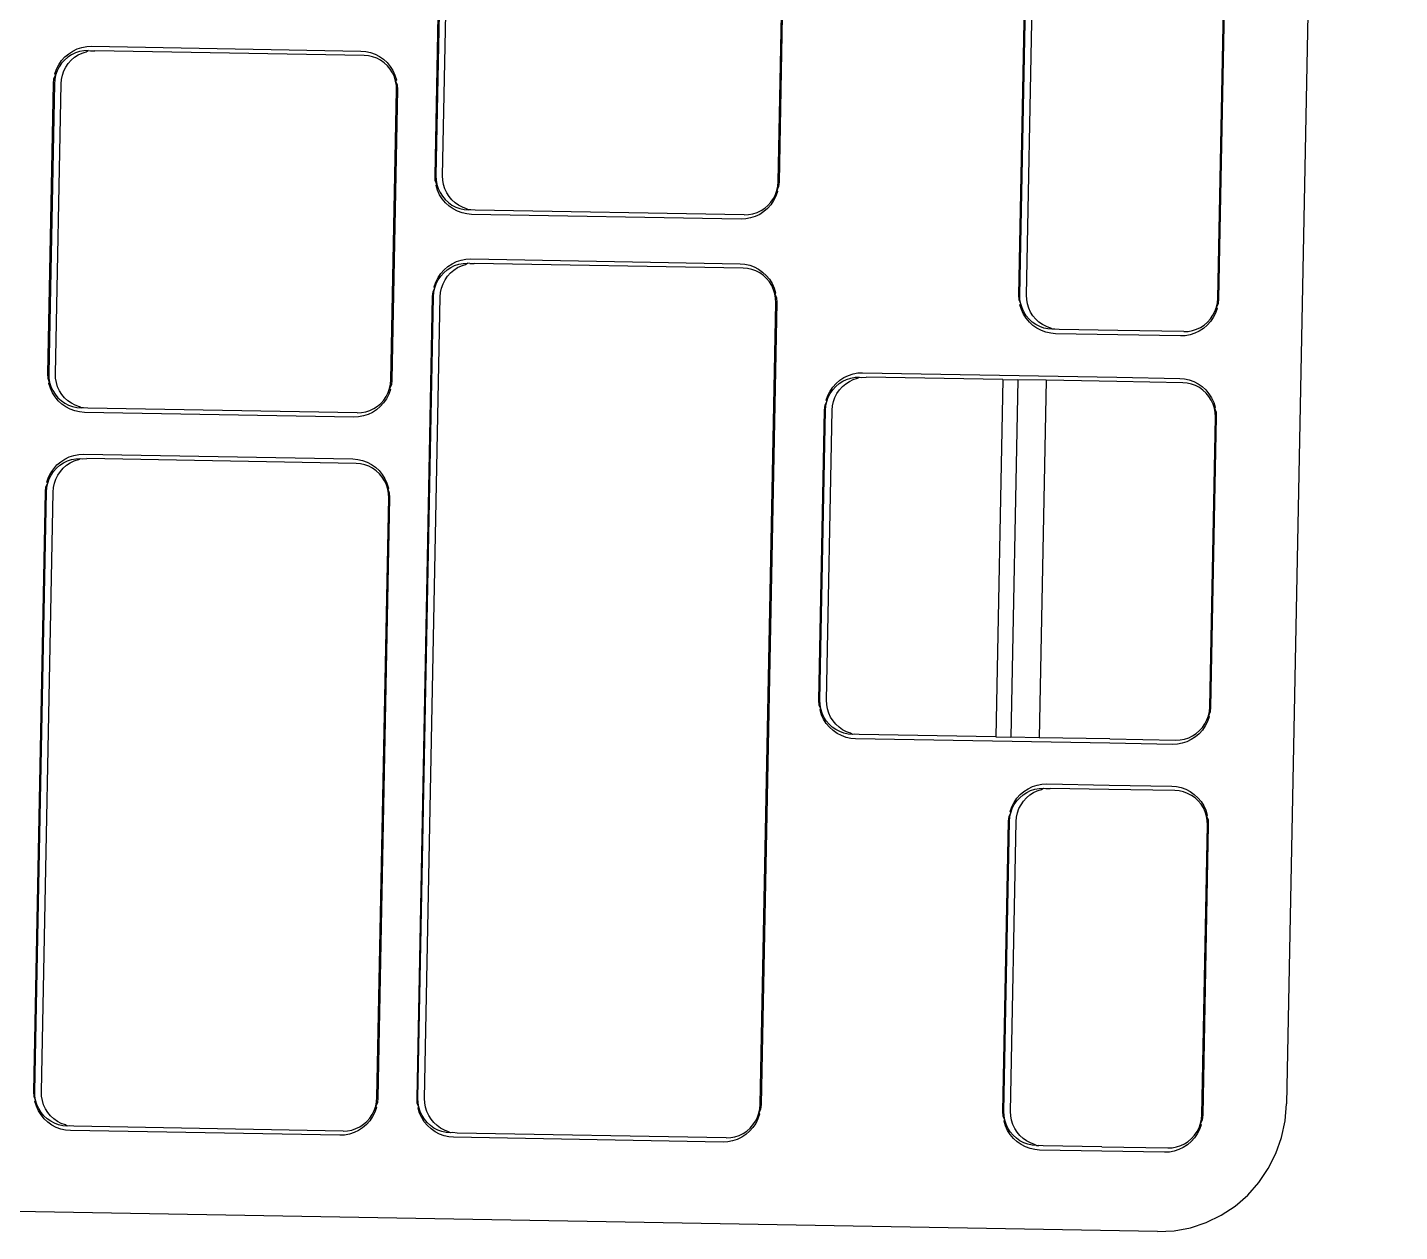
# Model space of a CAD drawing. Header units: millimetres. Extents: x 44692 to 174433, y -26273 to 14445.
# Drawn here: x 148825.9 to 148881.8, y -16583.1 to -16534.1 of the extents above; entities that cross this region are included whole.
import ezdxf

# ---------------------------------------------------------------- set-up
doc = ezdxf.new("R2010")
doc.units = ezdxf.units.MM
doc.header["$LTSCALE"] = 100
doc.layers.add('Muebles', color=112, linetype='Continuous')

msp = doc.modelspace()

# ---------------------------------------------------------------- linework, layer by layer
at = {"layer": 'Muebles'}
for p, q in [((148881.792, -16341.728), (148877.189, -16577.878)), ((148842.52, -16540.093), (148842.75, -16528.276)), ((148842.785, -16528.282), (148842.555, -16540.087)), ((148842.828, -16540.092), (148843.058, -16528.287)), ((148856.492, -16540.333), (148856.722, -16528.528)), ((148856.757, -16528.523), (148856.527, -16540.34)), ((148866.294, -16544.953), (148866.524, -16533.136)), ((148866.329, -16544.948), (148866.559, -16533.143)), ((148866.602, -16544.953), (148866.832, -16533.147)), ((148874.389, -16545.09), (148874.619, -16533.285)), ((148874.654, -16533.279), (148874.424, -16545.097)), ((148827.453, -16535.255), (148827.605, -16535.124)), ((148827.719, -16535.167), (148827.57, -16535.265)), ((148827.605, -16535.124), (148827.773, -16535.015)), ((148827.879, -16535.091), (148827.719, -16535.167)), ((148827.773, -16535.015), (148827.953, -16534.928)), ((148827.843, -16535.269), (148827.992, -16535.172)), ((148828.047, -16535.036), (148827.879, -16535.091)), ((148827.953, -16534.928), (148828.143, -16534.866)), ((148827.992, -16535.172), (148828.152, -16535.095)), ((148828.221, -16535.004), (148828.047, -16535.036)), ((148828.143, -16534.866), (148828.339, -16534.83)), ((148828.152, -16535.095), (148828.32, -16535.041)), ((148828.398, -16534.995), (148828.221, -16535.004)), ((148828.32, -16535.041), (148828.398, -16534.995)), ((148828.339, -16534.83), (148828.533, -16534.821)), ((148828.398, -16534.995), (148828.495, -16535.009)), ((148828.495, -16535.009), (148828.671, -16535)), ((148828.533, -16534.821), (148839.504, -16535.015)), ((148839.632, -16535.193), (148828.671, -16535)), ((148839.504, -16535.015), (148839.697, -16535.031)), ((148839.697, -16535.031), (148839.891, -16535.074)), ((148839.891, -16535.074), (148840.079, -16535.142)), ((148840.079, -16535.142), (148840.256, -16535.235)), ((148827.112, -16535.752), (148827.204, -16535.572)), ((148827.214, -16535.661), (148827.133, -16535.821)), ((148827.204, -16535.572), (148827.318, -16535.405)), ((148827.315, -16535.514), (148827.214, -16535.661)), ((148827.435, -16535.381), (148827.315, -16535.514)), ((148827.318, -16535.405), (148827.453, -16535.255)), ((148827.406, -16535.826), (148827.487, -16535.666)), ((148827.57, -16535.265), (148827.435, -16535.381)), ((148827.487, -16535.666), (148827.588, -16535.518)), ((148827.588, -16535.518), (148827.708, -16535.385)), ((148827.708, -16535.385), (148827.843, -16535.269)), ((148839.808, -16535.208), (148839.632, -16535.193)), ((148839.981, -16535.246), (148839.808, -16535.208)), ((148840.147, -16535.307), (148839.981, -16535.246)), ((148840.304, -16535.389), (148840.147, -16535.307)), ((148840.256, -16535.235), (148840.419, -16535.35)), ((148840.449, -16535.492), (148840.304, -16535.389)), ((148840.419, -16535.35), (148840.566, -16535.486)), ((148840.58, -16535.613), (148840.449, -16535.492)), ((148840.566, -16535.486), (148840.695, -16535.641)), ((148840.694, -16535.75), (148840.58, -16535.613)), ((148840.695, -16535.641), (148840.802, -16535.812)), ((148826.985, -16536.338), (148827.001, -16536.142)), ((148827.001, -16536.142), (148827.073, -16535.99)), ((148827.035, -16536.166), (148827.02, -16536.345)), ((148827.073, -16535.99), (148827.035, -16536.166)), ((148827.044, -16535.943), (148827.112, -16535.752)), ((148827.073, -16535.99), (148827.044, -16535.943)), ((148827.133, -16535.821), (148827.073, -16535.99)), ((148827.293, -16536.349), (148827.308, -16536.17)), ((148827.308, -16536.17), (148827.346, -16535.995)), ((148827.346, -16535.995), (148827.406, -16535.826)), ((148840.789, -16535.901), (148840.694, -16535.75)), ((148840.864, -16536.063), (148840.789, -16535.901)), ((148840.802, -16535.812), (148840.887, -16535.995)), ((148840.917, -16536.234), (148840.864, -16536.063)), ((148840.887, -16535.995), (148840.948, -16536.188)), ((148840.948, -16536.188), (148840.917, -16536.234)), ((148840.948, -16536.411), (148840.917, -16536.234)), ((148840.917, -16536.234), (148840.983, -16536.388)), ((148826.754, -16548.155), (148826.985, -16536.338)), ((148827.02, -16536.345), (148826.79, -16548.15)), ((148827.063, -16548.155), (148827.293, -16536.349)), ((148840.726, -16548.396), (148840.957, -16536.591)), ((148840.992, -16536.585), (148840.761, -16548.402)), ((148840.957, -16536.591), (148840.948, -16536.411)), ((148840.983, -16536.388), (148840.992, -16536.585)), ((148842.529, -16540.29), (148842.52, -16540.093)), ((148842.555, -16540.087), (148842.563, -16540.267)), ((148842.836, -16540.272), (148842.828, -16540.092)), ((148842.594, -16540.444), (148842.529, -16540.29)), ((148842.563, -16540.267), (148842.594, -16540.444)), ((148842.564, -16540.489), (148842.594, -16540.444)), ((148842.625, -16540.683), (148842.564, -16540.489)), ((148842.594, -16540.444), (148842.648, -16540.615)), ((148842.709, -16540.866), (148842.625, -16540.683)), ((148842.648, -16540.615), (148842.723, -16540.777)), ((148842.867, -16540.448), (148842.836, -16540.272)), ((148842.921, -16540.62), (148842.867, -16540.448)), ((148842.996, -16540.782), (148842.921, -16540.62)), ((148856.379, -16540.857), (148856.439, -16540.688)), ((148856.468, -16540.735), (148856.4, -16540.926)), ((148856.439, -16540.688), (148856.477, -16540.512)), ((148856.511, -16540.536), (148856.439, -16540.688)), ((148856.439, -16540.688), (148856.468, -16540.735)), ((148856.477, -16540.512), (148856.492, -16540.333)), ((148856.527, -16540.34), (148856.511, -16540.536)), ((148842.817, -16541.037), (148842.709, -16540.866)), ((148842.723, -16540.777), (148842.818, -16540.928)), ((148842.946, -16541.192), (148842.817, -16541.037)), ((148842.818, -16540.928), (148842.932, -16541.065)), ((148842.932, -16541.065), (148843.063, -16541.186)), ((148843.093, -16541.328), (148842.946, -16541.192)), ((148843.091, -16540.933), (148842.996, -16540.782)), ((148843.063, -16541.186), (148843.208, -16541.289)), ((148843.205, -16541.07), (148843.091, -16540.933)), ((148843.336, -16541.191), (148843.205, -16541.07)), ((148843.208, -16541.289), (148843.365, -16541.371)), ((148843.481, -16541.293), (148843.336, -16541.191)), ((148843.638, -16541.376), (148843.481, -16541.293)), ((148855.942, -16541.413), (148856.077, -16541.297)), ((148856.194, -16541.273), (148856.059, -16541.423)), ((148856.077, -16541.297), (148856.197, -16541.164)), ((148856.308, -16541.106), (148856.194, -16541.273)), ((148856.197, -16541.164), (148856.298, -16541.017)), ((148856.298, -16541.017), (148856.379, -16540.857)), ((148856.4, -16540.926), (148856.308, -16541.106)), ((148843.256, -16541.443), (148843.093, -16541.328)), ((148843.433, -16541.536), (148843.256, -16541.443)), ((148843.365, -16541.371), (148843.531, -16541.432)), ((148843.621, -16541.604), (148843.433, -16541.536)), ((148843.531, -16541.432), (148843.704, -16541.47)), ((148843.815, -16541.647), (148843.621, -16541.604)), ((148843.804, -16541.436), (148843.638, -16541.376)), ((148843.704, -16541.47), (148843.88, -16541.484)), ((148843.88, -16541.484), (148843.804, -16541.436)), ((148844.008, -16541.663), (148843.815, -16541.647)), ((148843.977, -16541.474), (148843.88, -16541.484)), ((148844.153, -16541.489), (148843.977, -16541.474)), ((148854.979, -16541.857), (148844.008, -16541.663)), ((148855.114, -16541.683), (148844.153, -16541.489)), ((148855.173, -16541.847), (148854.979, -16541.857)), ((148855.114, -16541.683), (148855.29, -16541.674)), ((148855.369, -16541.811), (148855.173, -16541.847)), ((148855.29, -16541.674), (148855.464, -16541.642)), ((148855.558, -16541.75), (148855.369, -16541.811)), ((148855.464, -16541.642), (148855.633, -16541.587)), ((148855.739, -16541.663), (148855.558, -16541.75)), ((148855.633, -16541.587), (148855.793, -16541.511)), ((148855.907, -16541.554), (148855.739, -16541.663)), ((148855.793, -16541.511), (148855.942, -16541.413)), ((148856.059, -16541.423), (148855.907, -16541.554)), ((148843.393, -16543.588), (148843.583, -16543.526)), ((148843.583, -16543.526), (148843.779, -16543.49)), ((148843.779, -16543.49), (148843.972, -16543.48)), ((148843.972, -16543.48), (148854.944, -16543.673)), ((148842.643, -16544.238), (148842.757, -16544.07)), ((148842.755, -16544.178), (148842.874, -16544.044)), ((148842.757, -16544.07), (148842.892, -16543.919)), ((148842.874, -16544.044), (148843.009, -16543.926)), ((148842.892, -16543.919), (148843.044, -16543.786)), ((148843.009, -16543.926), (148843.158, -16543.828)), ((148843.028, -16544.183), (148843.147, -16544.048)), ((148843.044, -16543.786), (148843.212, -16543.676)), ((148843.147, -16544.048), (148843.283, -16543.931)), ((148843.158, -16543.828), (148843.319, -16543.751)), ((148843.212, -16543.676), (148843.393, -16543.588)), ((148843.283, -16543.931), (148843.431, -16543.833)), ((148843.319, -16543.751), (148843.487, -16543.695)), ((148843.431, -16543.833), (148843.592, -16543.755)), ((148843.487, -16543.695), (148843.661, -16543.663)), ((148843.592, -16543.755), (148843.76, -16543.7)), ((148843.661, -16543.663), (148843.838, -16543.654)), ((148843.76, -16543.7), (148843.838, -16543.654)), ((148843.934, -16543.668), (148843.838, -16543.654)), ((148843.934, -16543.668), (148844.111, -16543.659)), ((148855.071, -16543.852), (148844.111, -16543.659)), ((148854.944, -16543.673), (148855.137, -16543.69)), ((148855.248, -16543.867), (148855.071, -16543.852)), ((148855.137, -16543.69), (148855.332, -16543.733)), ((148855.42, -16543.906), (148855.248, -16543.867)), ((148855.332, -16543.733), (148855.519, -16543.802)), ((148855.587, -16543.967), (148855.42, -16543.906)), ((148855.519, -16543.802), (148855.696, -16543.896)), ((148855.744, -16544.05), (148855.587, -16543.967)), ((148855.696, -16543.896), (148855.859, -16544.012)), ((148855.889, -16544.153), (148855.744, -16544.05)), ((148855.859, -16544.012), (148856.007, -16544.15)), ((148842.441, -16544.813), (148842.512, -16544.659)), ((148842.474, -16544.836), (148842.512, -16544.659)), ((148842.484, -16544.613), (148842.552, -16544.42)), ((148842.512, -16544.659), (148842.484, -16544.613)), ((148842.512, -16544.659), (148842.572, -16544.488)), ((148842.552, -16544.42), (148842.643, -16544.238)), ((148842.572, -16544.488), (148842.654, -16544.327)), ((148842.654, -16544.327), (148842.755, -16544.178)), ((148842.747, -16544.841), (148842.785, -16544.664)), ((148842.785, -16544.664), (148842.845, -16544.493)), ((148842.845, -16544.493), (148842.927, -16544.332)), ((148842.927, -16544.332), (148843.028, -16544.183)), ((148856.019, -16544.275), (148855.889, -16544.153)), ((148856.007, -16544.15), (148856.135, -16544.306)), ((148856.133, -16544.414), (148856.019, -16544.275)), ((148856.228, -16544.566), (148856.133, -16544.414)), ((148856.135, -16544.306), (148856.242, -16544.478)), ((148856.303, -16544.731), (148856.228, -16544.566)), ((148856.242, -16544.478), (148856.327, -16544.663)), ((148856.327, -16544.663), (148856.387, -16544.858)), ((148841.788, -16577.66), (148842.424, -16545.011)), ((148841.823, -16577.655), (148842.459, -16545.017)), ((148842.096, -16577.659), (148842.732, -16545.022)), ((148842.424, -16545.011), (148842.441, -16544.813)), ((148842.459, -16545.017), (148842.474, -16544.836)), ((148842.732, -16545.022), (148842.747, -16544.841)), ((148856.357, -16544.903), (148856.303, -16544.731)), ((148856.387, -16544.858), (148856.357, -16544.903)), ((148856.388, -16545.082), (148856.357, -16544.903)), ((148856.357, -16544.903), (148856.422, -16545.059)), ((148856.396, -16545.263), (148856.388, -16545.082)), ((148856.422, -16545.059), (148856.431, -16545.258)), ((148866.303, -16545.15), (148866.294, -16544.953)), ((148866.368, -16545.304), (148866.303, -16545.15)), ((148866.337, -16545.127), (148866.329, -16544.948)), ((148866.368, -16545.304), (148866.337, -16545.127)), ((148866.61, -16545.132), (148866.602, -16544.953)), ((148866.641, -16545.309), (148866.61, -16545.132)), ((148874.374, -16545.269), (148874.389, -16545.09)), ((148874.424, -16545.097), (148874.407, -16545.293)), ((148855.76, -16577.9), (148856.396, -16545.263)), ((148856.431, -16545.258), (148855.795, -16577.907)), ((148866.338, -16545.35), (148866.368, -16545.304)), ((148866.398, -16545.543), (148866.338, -16545.35)), ((148866.422, -16545.475), (148866.368, -16545.304)), ((148866.483, -16545.727), (148866.398, -16545.543)), ((148866.497, -16545.638), (148866.422, -16545.475)), ((148866.591, -16545.897), (148866.483, -16545.727)), ((148866.592, -16545.789), (148866.497, -16545.638)), ((148866.706, -16545.926), (148866.592, -16545.789)), ((148866.695, -16545.48), (148866.641, -16545.309)), ((148866.77, -16545.643), (148866.695, -16545.48)), ((148866.865, -16545.794), (148866.77, -16545.643)), ((148866.979, -16545.931), (148866.865, -16545.794)), ((148874.093, -16545.921), (148874.194, -16545.774)), ((148874.194, -16545.774), (148874.276, -16545.614)), ((148874.296, -16545.683), (148874.205, -16545.863)), ((148874.276, -16545.614), (148874.336, -16545.445)), ((148874.364, -16545.492), (148874.296, -16545.683)), ((148874.336, -16545.445), (148874.374, -16545.269)), ((148874.407, -16545.293), (148874.336, -16545.445)), ((148874.336, -16545.445), (148874.364, -16545.492)), ((148866.719, -16546.052), (148866.591, -16545.897)), ((148866.837, -16546.047), (148866.706, -16545.926)), ((148866.867, -16546.188), (148866.719, -16546.052)), ((148866.982, -16546.149), (148866.837, -16546.047)), ((148867.03, -16546.304), (148866.867, -16546.188)), ((148867.11, -16546.052), (148866.979, -16545.931)), ((148867.139, -16546.231), (148866.982, -16546.149)), ((148867.207, -16546.396), (148867.03, -16546.304)), ((148867.255, -16546.154), (148867.11, -16546.052)), ((148867.305, -16546.292), (148867.139, -16546.231)), ((148867.412, -16546.236), (148867.255, -16546.154)), ((148867.478, -16546.33), (148867.305, -16546.292)), ((148867.578, -16546.297), (148867.412, -16546.236)), ((148867.654, -16546.345), (148867.478, -16546.33)), ((148867.654, -16546.345), (148867.578, -16546.297)), ((148867.751, -16546.335), (148867.654, -16546.345)), ((148867.927, -16546.35), (148867.751, -16546.335)), ((148870.323, -16546.392), (148867.927, -16546.35)), ((148873.361, -16546.399), (148873.53, -16546.344)), ((148873.53, -16546.344), (148873.69, -16546.267)), ((148873.803, -16546.311), (148873.636, -16546.42)), ((148873.69, -16546.267), (148873.839, -16546.17)), ((148873.956, -16546.18), (148873.803, -16546.311)), ((148873.839, -16546.17), (148873.974, -16546.054)), ((148874.09, -16546.03), (148873.956, -16546.18)), ((148873.974, -16546.054), (148874.093, -16545.921)), ((148874.205, -16545.863), (148874.09, -16546.03)), ((148867.394, -16546.465), (148867.207, -16546.396)), ((148867.589, -16546.508), (148867.394, -16546.465)), ((148867.781, -16546.524), (148867.589, -16546.508)), ((148870.32, -16546.569), (148867.781, -16546.524)), ((148872.876, -16546.614), (148870.32, -16546.569)), ((148873.01, -16546.439), (148870.323, -16546.392)), ((148873.069, -16546.604), (148872.876, -16546.614)), ((148873.01, -16546.439), (148873.187, -16546.431)), ((148873.265, -16546.568), (148873.069, -16546.604)), ((148873.187, -16546.431), (148873.361, -16546.399)), ((148873.455, -16546.507), (148873.265, -16546.568)), ((148873.636, -16546.42), (148873.455, -16546.507)), ((148826.763, -16548.352), (148826.754, -16548.155)), ((148826.829, -16548.506), (148826.763, -16548.352)), ((148826.79, -16548.15), (148826.798, -16548.329)), ((148826.798, -16548.329), (148826.829, -16548.506)), ((148826.798, -16548.552), (148826.829, -16548.506)), ((148826.859, -16548.745), (148826.798, -16548.552)), ((148826.829, -16548.506), (148826.882, -16548.677)), ((148827.071, -16548.334), (148827.063, -16548.155)), ((148827.102, -16548.511), (148827.071, -16548.334)), ((148827.155, -16548.682), (148827.102, -16548.511)), ((148840.673, -16548.751), (148840.711, -16548.575)), ((148840.711, -16548.575), (148840.726, -16548.396)), ((148840.761, -16548.402), (148840.745, -16548.599)), ((148858.717, -16548.697), (148858.852, -16548.547)), ((148858.833, -16548.673), (148858.969, -16548.557)), ((148858.852, -16548.547), (148859.004, -16548.416)), ((148858.969, -16548.557), (148859.118, -16548.459)), ((148859.004, -16548.416), (148859.172, -16548.306)), ((148859.106, -16548.677), (148859.242, -16548.561)), ((148859.118, -16548.459), (148859.278, -16548.383)), ((148859.172, -16548.306), (148859.352, -16548.22)), ((148859.242, -16548.561), (148859.391, -16548.464)), ((148859.278, -16548.383), (148859.446, -16548.328)), ((148859.352, -16548.22), (148859.542, -16548.158)), ((148859.391, -16548.464), (148859.551, -16548.387)), ((148859.446, -16548.328), (148859.62, -16548.296)), ((148859.542, -16548.158), (148859.738, -16548.122)), ((148859.551, -16548.387), (148859.719, -16548.333)), ((148859.62, -16548.296), (148859.797, -16548.287)), ((148859.719, -16548.333), (148859.797, -16548.287)), ((148859.738, -16548.122), (148859.931, -16548.113)), ((148859.797, -16548.287), (148859.893, -16548.301)), ((148859.893, -16548.301), (148860.07, -16548.292)), ((148859.931, -16548.113), (148870.286, -16548.296)), ((148865.638, -16548.39), (148860.07, -16548.292)), ((148865.638, -16548.39), (148865.355, -16562.942)), ((148865.638, -16548.39), (148866.247, -16548.401)), ((148866.247, -16548.401), (148865.963, -16562.953)), ((148867.402, -16548.421), (148866.247, -16548.401)), ((148867.402, -16548.421), (148867.118, -16562.973)), ((148870.283, -16548.472), (148867.402, -16548.421)), ((148872.97, -16548.52), (148870.283, -16548.472)), ((148870.286, -16548.296), (148872.842, -16548.341)), ((148872.842, -16548.341), (148873.035, -16548.357)), ((148873.146, -16548.534), (148872.97, -16548.52)), ((148873.035, -16548.357), (148873.23, -16548.4)), ((148873.319, -16548.573), (148873.146, -16548.534)), ((148873.23, -16548.4), (148873.417, -16548.468)), ((148873.485, -16548.633), (148873.319, -16548.573)), ((148873.417, -16548.468), (148873.594, -16548.561)), ((148873.594, -16548.561), (148873.757, -16548.676)), ((148826.944, -16548.929), (148826.859, -16548.745)), ((148826.882, -16548.677), (148826.957, -16548.84)), ((148827.051, -16549.1), (148826.944, -16548.929)), ((148826.957, -16548.84), (148827.053, -16548.991)), ((148827.18, -16549.254), (148827.051, -16549.1)), ((148827.053, -16548.991), (148827.167, -16549.128)), ((148827.23, -16548.845), (148827.155, -16548.682)), ((148827.167, -16549.128), (148827.297, -16549.249)), ((148827.326, -16548.996), (148827.23, -16548.845)), ((148827.44, -16549.133), (148827.326, -16548.996)), ((148827.57, -16549.254), (148827.44, -16549.133)), ((148840.431, -16549.227), (148840.532, -16549.079)), ((148840.532, -16549.079), (148840.613, -16548.92)), ((148840.634, -16548.988), (148840.542, -16549.169)), ((148840.613, -16548.92), (148840.673, -16548.751)), ((148840.702, -16548.797), (148840.634, -16548.988)), ((148840.745, -16548.599), (148840.673, -16548.751)), ((148840.673, -16548.751), (148840.702, -16548.797)), ((148858.443, -16549.235), (148858.511, -16549.044)), ((148858.472, -16549.282), (148858.532, -16549.113)), ((148858.511, -16549.044), (148858.603, -16548.864)), ((148858.532, -16549.113), (148858.613, -16548.953)), ((148858.603, -16548.864), (148858.717, -16548.697)), ((148858.613, -16548.953), (148858.714, -16548.806)), ((148858.714, -16548.806), (148858.833, -16548.673)), ((148858.745, -16549.287), (148858.805, -16549.118)), ((148858.805, -16549.118), (148858.886, -16548.958)), ((148858.886, -16548.958), (148858.987, -16548.81)), ((148858.987, -16548.81), (148859.106, -16548.677)), ((148873.642, -16548.716), (148873.485, -16548.633)), ((148873.787, -16548.818), (148873.642, -16548.716)), ((148873.757, -16548.676), (148873.905, -16548.813)), ((148873.918, -16548.939), (148873.787, -16548.818)), ((148873.905, -16548.813), (148874.033, -16548.967)), ((148874.032, -16549.076), (148873.918, -16548.939)), ((148874.127, -16549.227), (148874.032, -16549.076)), ((148874.033, -16548.967), (148874.141, -16549.138)), ((148874.141, -16549.138), (148874.226, -16549.321)), ((148827.327, -16549.39), (148827.18, -16549.254)), ((148827.297, -16549.249), (148827.442, -16549.351)), ((148827.491, -16549.506), (148827.327, -16549.39)), ((148827.442, -16549.351), (148827.599, -16549.433)), ((148827.668, -16549.599), (148827.491, -16549.506)), ((148827.715, -16549.356), (148827.57, -16549.254)), ((148827.599, -16549.433), (148827.766, -16549.494)), ((148827.855, -16549.667), (148827.668, -16549.599)), ((148827.872, -16549.438), (148827.715, -16549.356)), ((148827.766, -16549.494), (148827.938, -16549.532)), ((148828.049, -16549.71), (148827.855, -16549.667)), ((148828.039, -16549.499), (148827.872, -16549.438)), ((148827.938, -16549.532), (148828.115, -16549.547)), ((148828.115, -16549.547), (148828.039, -16549.499)), ((148828.211, -16549.537), (148828.115, -16549.547)), ((148828.388, -16549.552), (148828.211, -16549.537)), ((148839.348, -16549.745), (148828.388, -16549.552)), ((148839.525, -16549.737), (148839.699, -16549.705)), ((148839.699, -16549.705), (148839.867, -16549.65)), ((148839.867, -16549.65), (148840.027, -16549.573)), ((148840.141, -16549.617), (148839.973, -16549.726)), ((148840.027, -16549.573), (148840.176, -16549.476)), ((148840.293, -16549.486), (148840.141, -16549.617)), ((148840.176, -16549.476), (148840.312, -16549.36)), ((148840.428, -16549.336), (148840.293, -16549.486)), ((148840.312, -16549.36), (148840.431, -16549.227)), ((148840.542, -16549.169), (148840.428, -16549.336)), ((148858.153, -16561.447), (148858.384, -16549.63)), ((148858.189, -16561.442), (148858.419, -16549.637)), ((148858.384, -16549.63), (148858.4, -16549.434)), ((148858.4, -16549.434), (148858.472, -16549.282)), ((148858.419, -16549.637), (148858.434, -16549.458)), ((148858.434, -16549.458), (148858.472, -16549.282)), ((148858.472, -16549.282), (148858.443, -16549.235)), ((148858.462, -16561.447), (148858.692, -16549.641)), ((148858.692, -16549.641), (148858.707, -16549.462)), ((148858.707, -16549.462), (148858.745, -16549.287)), ((148874.202, -16549.389), (148874.127, -16549.227)), ((148874.256, -16549.56), (148874.202, -16549.389)), ((148874.226, -16549.321), (148874.286, -16549.515)), ((148874.286, -16549.515), (148874.256, -16549.56)), ((148874.287, -16549.737), (148874.256, -16549.56)), ((148874.256, -16549.56), (148874.321, -16549.714)), ((148828.242, -16549.726), (148828.049, -16549.71)), ((148839.214, -16549.92), (148828.242, -16549.726)), ((148839.407, -16549.91), (148839.214, -16549.92)), ((148839.348, -16549.745), (148839.525, -16549.737)), ((148839.603, -16549.874), (148839.407, -16549.91)), ((148839.793, -16549.812), (148839.603, -16549.874)), ((148839.973, -16549.726), (148839.793, -16549.812)), ((148874.065, -16561.722), (148874.295, -16549.917)), ((148874.33, -16549.911), (148874.1, -16561.729)), ((148874.295, -16549.917), (148874.287, -16549.737)), ((148874.321, -16549.714), (148874.33, -16549.911)), ((148826.994, -16552.02), (148827.128, -16551.869)), ((148827.111, -16551.994), (148827.246, -16551.876)), ((148827.128, -16551.869), (148827.281, -16551.736)), ((148827.246, -16551.876), (148827.395, -16551.778)), ((148827.281, -16551.736), (148827.449, -16551.626)), ((148827.384, -16551.998), (148827.519, -16551.881)), ((148827.395, -16551.778), (148827.555, -16551.701)), ((148827.449, -16551.626), (148827.629, -16551.538)), ((148827.519, -16551.881), (148827.668, -16551.783)), ((148827.555, -16551.701), (148827.724, -16551.645)), ((148827.629, -16551.538), (148827.819, -16551.476)), ((148827.668, -16551.783), (148827.828, -16551.705)), ((148827.724, -16551.645), (148827.898, -16551.613)), ((148827.819, -16551.476), (148828.015, -16551.44)), ((148827.828, -16551.705), (148827.997, -16551.65)), ((148827.898, -16551.613), (148828.074, -16551.604)), ((148827.997, -16551.65), (148828.074, -16551.604)), ((148828.015, -16551.44), (148828.209, -16551.43)), ((148828.074, -16551.604), (148828.171, -16551.618)), ((148828.171, -16551.618), (148828.347, -16551.609)), ((148828.209, -16551.43), (148839.18, -16551.624)), ((148839.308, -16551.802), (148828.347, -16551.609)), ((148839.18, -16551.624), (148839.373, -16551.64)), ((148839.484, -16551.817), (148839.308, -16551.802)), ((148839.373, -16551.64), (148839.568, -16551.683)), ((148839.657, -16551.856), (148839.484, -16551.817)), ((148839.568, -16551.683), (148839.755, -16551.752)), ((148839.823, -16551.917), (148839.657, -16551.856)), ((148839.755, -16551.752), (148839.932, -16551.846)), ((148839.98, -16552), (148839.823, -16551.917)), ((148839.932, -16551.846), (148840.096, -16551.962)), ((148826.72, -16552.563), (148826.788, -16552.37)), ((148826.749, -16552.609), (148826.809, -16552.438)), ((148826.788, -16552.37), (148826.88, -16552.188)), ((148826.809, -16552.438), (148826.89, -16552.277)), ((148826.88, -16552.188), (148826.994, -16552.02)), ((148826.89, -16552.277), (148826.991, -16552.128)), ((148826.991, -16552.128), (148827.111, -16551.994)), ((148827.022, -16552.614), (148827.082, -16552.443)), ((148827.082, -16552.443), (148827.163, -16552.282)), ((148827.163, -16552.282), (148827.265, -16552.133)), ((148827.265, -16552.133), (148827.384, -16551.998)), ((148840.125, -16552.104), (148839.98, -16552)), ((148840.096, -16551.962), (148840.243, -16552.1)), ((148840.256, -16552.225), (148840.125, -16552.104)), ((148840.243, -16552.1), (148840.372, -16552.256)), ((148840.37, -16552.364), (148840.256, -16552.225)), ((148840.465, -16552.516), (148840.37, -16552.364)), ((148840.372, -16552.256), (148840.479, -16552.428)), ((148840.479, -16552.428), (148840.564, -16552.613)), ((148826.185, -16577.384), (148826.661, -16552.961)), ((148826.22, -16577.379), (148826.696, -16552.967)), ((148826.493, -16577.384), (148826.969, -16552.972)), ((148826.661, -16552.961), (148826.677, -16552.763)), ((148826.677, -16552.763), (148826.749, -16552.609)), ((148826.696, -16552.967), (148826.711, -16552.786)), ((148826.711, -16552.786), (148826.749, -16552.609)), ((148826.749, -16552.609), (148826.72, -16552.563)), ((148826.969, -16552.972), (148826.984, -16552.791)), ((148826.984, -16552.791), (148827.022, -16552.614)), ((148840.54, -16552.681), (148840.465, -16552.516)), ((148840.593, -16552.853), (148840.54, -16552.681)), ((148840.564, -16552.613), (148840.624, -16552.808)), ((148840.624, -16552.808), (148840.593, -16552.853)), ((148840.624, -16553.032), (148840.593, -16552.853)), ((148840.593, -16552.853), (148840.659, -16553.009)), ((148840.633, -16553.213), (148840.624, -16553.032)), ((148840.659, -16553.009), (148840.668, -16553.208)), ((148840.157, -16577.625), (148840.633, -16553.213)), ((148840.668, -16553.208), (148840.192, -16577.632)), ((148858.162, -16561.644), (148858.153, -16561.447)), ((148858.228, -16561.798), (148858.162, -16561.644)), ((148858.197, -16561.621), (148858.189, -16561.442)), ((148858.228, -16561.798), (148858.197, -16561.621)), ((148858.197, -16561.844), (148858.228, -16561.798)), ((148858.258, -16562.037), (148858.197, -16561.844)), ((148858.281, -16561.969), (148858.228, -16561.798)), ((148858.356, -16562.132), (148858.281, -16561.969)), ((148858.47, -16561.626), (148858.462, -16561.447)), ((148858.501, -16561.803), (148858.47, -16561.626)), ((148858.554, -16561.974), (148858.501, -16561.803)), ((148858.629, -16562.137), (148858.554, -16561.974)), ((148874.012, -16562.077), (148874.05, -16561.901)), ((148874.083, -16561.925), (148874.012, -16562.077)), ((148874.05, -16561.901), (148874.065, -16561.722)), ((148874.1, -16561.729), (148874.083, -16561.925)), ((148858.343, -16562.221), (148858.258, -16562.037)), ((148858.45, -16562.392), (148858.343, -16562.221)), ((148858.452, -16562.283), (148858.356, -16562.132)), ((148858.579, -16562.546), (148858.45, -16562.392)), ((148858.565, -16562.42), (148858.452, -16562.283)), ((148858.696, -16562.541), (148858.565, -16562.42)), ((148858.726, -16562.682), (148858.579, -16562.546)), ((148858.725, -16562.288), (148858.629, -16562.137)), ((148858.841, -16562.643), (148858.696, -16562.541)), ((148858.839, -16562.425), (148858.725, -16562.288)), ((148858.969, -16562.546), (148858.839, -16562.425)), ((148859.114, -16562.648), (148858.969, -16562.546)), ((148873.65, -16562.686), (148873.769, -16562.553)), ((148873.88, -16562.495), (148873.766, -16562.662)), ((148873.769, -16562.553), (148873.87, -16562.406)), ((148873.87, -16562.406), (148873.952, -16562.246)), ((148873.972, -16562.315), (148873.88, -16562.495)), ((148873.952, -16562.246), (148874.012, -16562.077)), ((148874.04, -16562.124), (148873.972, -16562.315)), ((148874.012, -16562.077), (148874.04, -16562.124)), ((148858.89, -16562.798), (148858.726, -16562.682)), ((148858.998, -16562.725), (148858.841, -16562.643)), ((148859.066, -16562.89), (148858.89, -16562.798)), ((148859.164, -16562.786), (148858.998, -16562.725)), ((148859.254, -16562.959), (148859.066, -16562.89)), ((148859.271, -16562.73), (148859.114, -16562.648)), ((148859.337, -16562.824), (148859.164, -16562.786)), ((148859.448, -16563.002), (148859.254, -16562.959)), ((148859.438, -16562.791), (148859.271, -16562.73)), ((148859.513, -16562.839), (148859.337, -16562.824)), ((148859.513, -16562.839), (148859.438, -16562.791)), ((148859.641, -16563.018), (148859.448, -16563.002)), ((148859.61, -16562.829), (148859.513, -16562.839)), ((148859.786, -16562.844), (148859.61, -16562.829)), ((148869.996, -16563.201), (148859.641, -16563.018)), ((148865.355, -16562.942), (148859.786, -16562.844)), ((148865.355, -16562.942), (148865.963, -16562.953)), ((148867.118, -16562.973), (148865.963, -16562.953)), ((148869.999, -16563.024), (148867.118, -16562.973)), ((148869.999, -16563.024), (148872.686, -16563.072)), ((148872.686, -16563.072), (148872.863, -16563.063)), ((148872.863, -16563.063), (148873.037, -16563.031)), ((148873.037, -16563.031), (148873.206, -16562.976)), ((148873.311, -16563.052), (148873.131, -16563.139)), ((148873.206, -16562.976), (148873.366, -16562.899)), ((148873.479, -16562.943), (148873.311, -16563.052)), ((148873.366, -16562.899), (148873.515, -16562.802)), ((148873.632, -16562.812), (148873.479, -16562.943)), ((148873.515, -16562.802), (148873.65, -16562.686)), ((148873.766, -16562.662), (148873.632, -16562.812)), ((148872.552, -16563.246), (148869.996, -16563.201)), ((148872.745, -16563.236), (148872.552, -16563.246)), ((148872.941, -16563.2), (148872.745, -16563.236)), ((148873.131, -16563.139), (148872.941, -16563.2)), ((148866.21, -16565.441), (148866.344, -16565.291)), ((148866.326, -16565.417), (148866.461, -16565.301)), ((148866.344, -16565.291), (148866.497, -16565.16)), ((148866.461, -16565.301), (148866.61, -16565.204)), ((148866.497, -16565.16), (148866.665, -16565.051)), ((148866.599, -16565.422), (148866.734, -16565.306)), ((148866.61, -16565.204), (148866.77, -16565.127)), ((148866.665, -16565.051), (148866.845, -16564.964)), ((148866.734, -16565.306), (148866.883, -16565.208)), ((148866.77, -16565.127), (148866.939, -16565.072)), ((148866.845, -16564.964), (148867.035, -16564.903)), ((148866.883, -16565.208), (148867.043, -16565.132)), ((148866.939, -16565.072), (148867.113, -16565.04)), ((148867.035, -16564.903), (148867.231, -16564.867)), ((148867.043, -16565.132), (148867.212, -16565.077)), ((148867.113, -16565.04), (148867.29, -16565.031)), ((148867.212, -16565.077), (148867.29, -16565.031)), ((148867.231, -16564.867), (148867.424, -16564.857)), ((148867.29, -16565.031), (148867.386, -16565.045)), ((148867.386, -16565.045), (148867.563, -16565.036)), ((148867.424, -16564.857), (148869.963, -16564.902)), ((148869.959, -16565.079), (148867.563, -16565.036)), ((148872.646, -16565.126), (148869.959, -16565.079)), ((148869.963, -16564.902), (148872.519, -16564.947)), ((148872.519, -16564.947), (148872.711, -16564.963)), ((148872.822, -16565.141), (148872.646, -16565.126)), ((148872.711, -16564.963), (148872.906, -16565.006)), ((148872.995, -16565.179), (148872.822, -16565.141)), ((148872.906, -16565.006), (148873.093, -16565.075)), ((148873.161, -16565.24), (148872.995, -16565.179)), ((148873.093, -16565.075), (148873.27, -16565.167)), ((148873.318, -16565.322), (148873.161, -16565.24)), ((148873.27, -16565.167), (148873.434, -16565.283)), ((148873.464, -16565.424), (148873.318, -16565.322)), ((148873.434, -16565.283), (148873.581, -16565.419)), ((148865.936, -16565.979), (148866.004, -16565.788)), ((148865.964, -16566.026), (148866.024, -16565.857)), ((148866.004, -16565.788), (148866.096, -16565.608)), ((148866.024, -16565.857), (148866.106, -16565.697)), ((148866.096, -16565.608), (148866.21, -16565.441)), ((148866.106, -16565.697), (148866.207, -16565.55)), ((148866.207, -16565.55), (148866.326, -16565.417)), ((148866.237, -16566.031), (148866.297, -16565.862)), ((148866.297, -16565.862), (148866.379, -16565.702)), ((148866.379, -16565.702), (148866.48, -16565.555)), ((148866.48, -16565.555), (148866.599, -16565.422)), ((148873.594, -16565.545), (148873.464, -16565.424)), ((148873.581, -16565.419), (148873.709, -16565.574)), ((148873.708, -16565.682), (148873.594, -16565.545)), ((148873.803, -16565.833), (148873.708, -16565.682)), ((148873.709, -16565.574), (148873.817, -16565.744)), ((148873.878, -16565.996), (148873.803, -16565.833)), ((148873.817, -16565.744), (148873.902, -16565.928)), ((148865.646, -16578.191), (148865.876, -16566.374)), ((148865.681, -16578.186), (148865.911, -16566.381)), ((148865.876, -16566.374), (148865.893, -16566.178)), ((148865.893, -16566.178), (148865.964, -16566.026)), ((148865.911, -16566.381), (148865.926, -16566.202)), ((148865.926, -16566.202), (148865.964, -16566.026)), ((148865.964, -16566.026), (148865.936, -16565.979)), ((148865.954, -16578.191), (148866.184, -16566.386)), ((148866.184, -16566.386), (148866.199, -16566.207)), ((148866.199, -16566.207), (148866.237, -16566.031)), ((148873.932, -16566.167), (148873.878, -16565.996)), ((148873.902, -16565.928), (148873.962, -16566.121)), ((148873.962, -16566.121), (148873.932, -16566.167)), ((148873.963, -16566.344), (148873.932, -16566.167)), ((148873.932, -16566.167), (148873.997, -16566.321)), ((148873.971, -16566.523), (148873.963, -16566.344)), ((148873.997, -16566.321), (148874.006, -16566.518)), ((148873.741, -16578.328), (148873.971, -16566.523)), ((148874.006, -16566.518), (148873.776, -16578.335)), ((148826.194, -16577.583), (148826.185, -16577.384)), ((148826.259, -16577.739), (148826.194, -16577.583)), ((148826.228, -16577.56), (148826.22, -16577.379)), ((148826.259, -16577.739), (148826.228, -16577.56)), ((148826.501, -16577.565), (148826.493, -16577.384)), ((148826.532, -16577.744), (148826.501, -16577.565)), ((148840.142, -16577.806), (148840.157, -16577.625)), ((148840.192, -16577.632), (148840.175, -16577.83)), ((148826.229, -16577.784), (148826.259, -16577.739)), ((148826.289, -16577.979), (148826.229, -16577.784)), ((148826.312, -16577.912), (148826.259, -16577.739)), ((148826.373, -16578.164), (148826.289, -16577.979)), ((148826.387, -16578.076), (148826.312, -16577.912)), ((148826.481, -16578.336), (148826.373, -16578.164)), ((148826.483, -16578.228), (148826.387, -16578.076)), ((148826.585, -16577.917), (148826.532, -16577.744)), ((148826.66, -16578.081), (148826.585, -16577.917)), ((148826.756, -16578.233), (148826.66, -16578.081)), ((148839.962, -16578.315), (148840.043, -16578.154)), ((148840.043, -16578.154), (148840.104, -16577.983)), ((148840.132, -16578.03), (148840.064, -16578.222)), ((148840.104, -16577.983), (148840.142, -16577.806)), ((148840.175, -16577.83), (148840.104, -16577.983)), ((148840.104, -16577.983), (148840.132, -16578.03)), ((148841.797, -16577.858), (148841.788, -16577.66)), ((148841.862, -16578.014), (148841.797, -16577.858)), ((148841.831, -16577.836), (148841.823, -16577.655)), ((148841.862, -16578.014), (148841.831, -16577.836)), ((148841.832, -16578.06), (148841.862, -16578.014)), ((148841.892, -16578.255), (148841.832, -16578.06)), ((148841.916, -16578.187), (148841.862, -16578.014)), ((148841.991, -16578.351), (148841.916, -16578.187)), ((148842.104, -16577.841), (148842.096, -16577.659)), ((148842.135, -16578.019), (148842.104, -16577.841)), ((148842.189, -16578.192), (148842.135, -16578.019)), ((148842.264, -16578.356), (148842.189, -16578.192)), ((148855.707, -16578.259), (148855.745, -16578.081)), ((148855.778, -16578.105), (148855.707, -16578.259)), ((148855.745, -16578.081), (148855.76, -16577.9)), ((148855.795, -16577.907), (148855.778, -16578.105)), ((148865.655, -16578.388), (148865.646, -16578.191)), ((148865.689, -16578.366), (148865.681, -16578.186)), ((148865.962, -16578.37), (148865.954, -16578.191)), ((148877.132, -16578.569), (148877.189, -16577.878)), ((148826.609, -16578.493), (148826.481, -16578.336)), ((148826.597, -16578.367), (148826.483, -16578.228)), ((148826.727, -16578.489), (148826.597, -16578.367)), ((148826.757, -16578.63), (148826.609, -16578.493)), ((148826.872, -16578.592), (148826.727, -16578.489)), ((148826.87, -16578.372), (148826.756, -16578.233)), ((148826.92, -16578.747), (148826.757, -16578.63)), ((148827, -16578.494), (148826.87, -16578.372)), ((148827.029, -16578.675), (148826.872, -16578.592)), ((148827.097, -16578.84), (148826.92, -16578.747)), ((148827.145, -16578.597), (148827, -16578.494)), ((148827.196, -16578.737), (148827.029, -16578.675)), ((148827.302, -16578.68), (148827.145, -16578.597)), ((148827.368, -16578.775), (148827.196, -16578.737)), ((148827.469, -16578.741), (148827.302, -16578.68)), ((148827.545, -16578.79), (148827.469, -16578.741)), ((148839.457, -16578.814), (148839.606, -16578.716)), ((148839.724, -16578.724), (148839.572, -16578.856)), ((148839.606, -16578.716), (148839.742, -16578.599)), ((148839.859, -16578.572), (148839.724, -16578.724)), ((148839.742, -16578.599), (148839.861, -16578.464)), ((148839.973, -16578.404), (148839.859, -16578.572)), ((148839.861, -16578.464), (148839.962, -16578.315)), ((148840.064, -16578.222), (148839.973, -16578.404)), ((148841.977, -16578.44), (148841.892, -16578.255)), ((148842.084, -16578.612), (148841.977, -16578.44)), ((148842.086, -16578.504), (148841.991, -16578.351)), ((148842.213, -16578.768), (148842.084, -16578.612)), ((148842.2, -16578.642), (148842.086, -16578.504)), ((148842.33, -16578.764), (148842.2, -16578.642)), ((148842.359, -16578.509), (148842.264, -16578.356)), ((148842.473, -16578.647), (148842.359, -16578.509)), ((148842.603, -16578.769), (148842.473, -16578.647)), ((148855.345, -16578.874), (148855.464, -16578.74)), ((148855.576, -16578.68), (148855.462, -16578.848)), ((148855.464, -16578.74), (148855.565, -16578.591)), ((148855.565, -16578.591), (148855.647, -16578.429)), ((148855.668, -16578.498), (148855.576, -16578.68)), ((148855.647, -16578.429), (148855.707, -16578.259)), ((148855.735, -16578.305), (148855.668, -16578.498)), ((148855.707, -16578.259), (148855.735, -16578.305)), ((148865.72, -16578.542), (148865.655, -16578.388)), ((148865.72, -16578.542), (148865.689, -16578.366)), ((148865.69, -16578.588), (148865.72, -16578.542)), ((148865.75, -16578.782), (148865.69, -16578.588)), ((148865.774, -16578.714), (148865.72, -16578.542)), ((148865.849, -16578.876), (148865.774, -16578.714)), ((148865.993, -16578.547), (148865.962, -16578.37)), ((148866.047, -16578.718), (148865.993, -16578.547)), ((148866.122, -16578.881), (148866.047, -16578.718)), ((148873.628, -16578.852), (148873.688, -16578.683)), ((148873.717, -16578.73), (148873.649, -16578.921)), ((148873.688, -16578.683), (148873.726, -16578.507)), ((148873.759, -16578.531), (148873.688, -16578.683)), ((148873.688, -16578.683), (148873.717, -16578.73)), ((148873.726, -16578.507), (148873.741, -16578.328)), ((148873.776, -16578.335), (148873.759, -16578.531)), ((148876.987, -16579.246), (148877.132, -16578.569)), ((148827.284, -16578.909), (148827.097, -16578.84)), ((148827.479, -16578.952), (148827.284, -16578.909)), ((148827.545, -16578.79), (148827.368, -16578.775)), ((148827.672, -16578.969), (148827.479, -16578.952)), ((148827.641, -16578.78), (148827.545, -16578.79)), ((148827.818, -16578.795), (148827.641, -16578.78)), ((148838.644, -16579.162), (148827.672, -16578.969)), ((148838.778, -16578.988), (148827.818, -16578.795)), ((148838.837, -16579.153), (148838.644, -16579.162)), ((148838.778, -16578.988), (148838.955, -16578.979)), ((148839.033, -16579.116), (148838.837, -16579.153)), ((148838.955, -16578.979), (148839.129, -16578.947)), ((148839.223, -16579.054), (148839.033, -16579.116)), ((148839.129, -16578.947), (148839.297, -16578.892)), ((148839.404, -16578.967), (148839.223, -16579.054)), ((148839.297, -16578.892), (148839.457, -16578.814)), ((148839.572, -16578.856), (148839.404, -16578.967)), ((148842.36, -16578.905), (148842.213, -16578.768)), ((148842.475, -16578.868), (148842.33, -16578.764)), ((148842.523, -16579.022), (148842.36, -16578.905)), ((148842.632, -16578.951), (148842.475, -16578.868)), ((148842.7, -16579.115), (148842.523, -16579.022)), ((148842.748, -16578.872), (148842.603, -16578.769)), ((148842.799, -16579.012), (148842.632, -16578.951)), ((148842.888, -16579.184), (148842.7, -16579.115)), ((148842.906, -16578.955), (148842.748, -16578.872)), ((148842.971, -16579.05), (148842.799, -16579.012)), ((148843.082, -16579.228), (148842.888, -16579.184)), ((148843.072, -16579.017), (148842.906, -16578.955)), ((148843.148, -16579.065), (148842.971, -16579.05)), ((148843.148, -16579.065), (148843.072, -16579.017)), ((148843.275, -16579.244), (148843.082, -16579.228)), ((148843.245, -16579.055), (148843.148, -16579.065)), ((148843.421, -16579.07), (148843.245, -16579.055)), ((148854.247, -16579.438), (148843.275, -16579.244)), ((148854.381, -16579.263), (148843.421, -16579.07)), ((148854.381, -16579.263), (148854.558, -16579.255)), ((148854.558, -16579.255), (148854.732, -16579.222)), ((148854.732, -16579.222), (148854.9, -16579.167)), ((148855.007, -16579.242), (148854.826, -16579.329)), ((148854.9, -16579.167), (148855.061, -16579.09)), ((148855.175, -16579.131), (148855.007, -16579.242)), ((148855.061, -16579.09), (148855.21, -16578.991)), ((148855.327, -16578.999), (148855.175, -16579.131)), ((148855.21, -16578.991), (148855.345, -16578.874)), ((148855.462, -16578.848), (148855.327, -16578.999)), ((148865.835, -16578.965), (148865.75, -16578.782)), ((148865.943, -16579.136), (148865.835, -16578.965)), ((148865.944, -16579.027), (148865.849, -16578.876)), ((148866.071, -16579.29), (148865.943, -16579.136)), ((148866.058, -16579.164), (148865.944, -16579.027)), ((148866.189, -16579.285), (148866.058, -16579.164)), ((148866.219, -16579.427), (148866.071, -16579.29)), ((148866.217, -16579.032), (148866.122, -16578.881)), ((148866.334, -16579.387), (148866.189, -16579.285)), ((148866.331, -16579.169), (148866.217, -16579.032)), ((148866.462, -16579.29), (148866.331, -16579.169)), ((148866.607, -16579.392), (148866.462, -16579.29)), ((148873.191, -16579.409), (148873.326, -16579.292)), ((148873.443, -16579.268), (148873.308, -16579.418)), ((148873.326, -16579.292), (148873.445, -16579.159)), ((148873.557, -16579.101), (148873.443, -16579.268)), ((148873.445, -16579.159), (148873.547, -16579.012)), ((148873.547, -16579.012), (148873.628, -16578.852)), ((148873.649, -16578.921), (148873.557, -16579.101)), ((148876.758, -16579.898), (148876.987, -16579.246)), ((148854.44, -16579.428), (148854.247, -16579.438)), ((148854.636, -16579.392), (148854.44, -16579.428)), ((148854.826, -16579.329), (148854.636, -16579.392)), ((148866.382, -16579.542), (148866.219, -16579.427)), ((148866.491, -16579.47), (148866.334, -16579.387)), ((148866.559, -16579.635), (148866.382, -16579.542)), ((148866.657, -16579.53), (148866.491, -16579.47)), ((148866.746, -16579.703), (148866.559, -16579.635)), ((148866.764, -16579.474), (148866.607, -16579.392)), ((148866.83, -16579.568), (148866.657, -16579.53)), ((148866.941, -16579.746), (148866.746, -16579.703)), ((148866.93, -16579.535), (148866.764, -16579.474)), ((148867.006, -16579.583), (148866.83, -16579.568)), ((148867.006, -16579.583), (148866.93, -16579.535)), ((148867.134, -16579.762), (148866.941, -16579.746)), ((148867.006, -16579.583), (148867.103, -16579.573)), ((148867.279, -16579.588), (148867.103, -16579.573)), ((148869.672, -16579.807), (148867.134, -16579.762)), ((148869.675, -16579.63), (148867.279, -16579.588)), ((148872.228, -16579.852), (148869.672, -16579.807)), ((148869.675, -16579.63), (148872.363, -16579.678)), ((148872.421, -16579.843), (148872.228, -16579.852)), ((148872.363, -16579.678), (148872.539, -16579.669)), ((148872.617, -16579.807), (148872.421, -16579.843)), ((148872.539, -16579.669), (148872.713, -16579.637)), ((148872.807, -16579.745), (148872.617, -16579.807)), ((148872.713, -16579.637), (148872.882, -16579.582)), ((148872.988, -16579.659), (148872.807, -16579.745)), ((148872.882, -16579.582), (148873.042, -16579.506)), ((148873.156, -16579.549), (148872.988, -16579.659)), ((148873.042, -16579.506), (148873.191, -16579.409)), ((148873.308, -16579.418), (148873.156, -16579.549)), ((148876.449, -16580.514), (148876.758, -16579.898)), ((148876.063, -16581.083), (148876.449, -16580.514)), ((148871.941, -16583.082), (148764.09, -16581.18)), ((148875.61, -16581.596), (148876.063, -16581.083)), ((148874.528, -16582.418), (148875.095, -16582.043)), ((148875.095, -16582.043), (148875.61, -16581.596)), ((148873.918, -16582.714), (148874.528, -16582.418)), ((148871.941, -16583.082), (148872.614, -16583.049)), ((148872.614, -16583.049), (148873.277, -16582.925)), ((148873.277, -16582.925), (148873.918, -16582.714))]:
    msp.add_line(p, q, dxfattribs=at)

doc.saveas('drawing.dxf')
